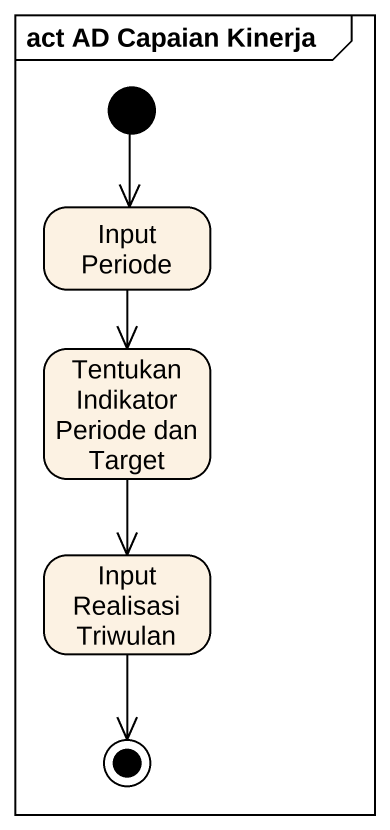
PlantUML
@startuml
mainframe act AD Capaian Kinerja
hide empty description
state "Input Periode" as Input_Periode
state "Tentukan Indikator Periode dan Target" as Tentukan_Indikator_Periode
state "Input Realisasi Triwulan" as Input_Realisasi_Triwulan
[*] --> Input_Periode
Input_Periode --> Tentukan_Indikator_Periode
Tentukan_Indikator_Periode --> Input_Realisasi_Triwulan
Input_Realisasi_Triwulan --> [*]
@enduml
